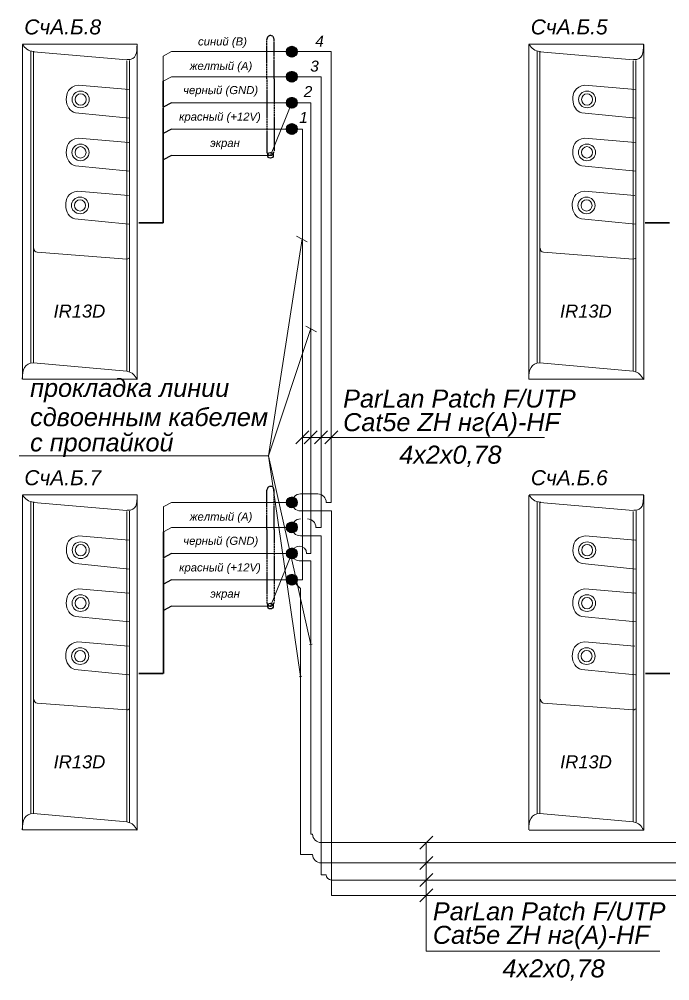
# Model space of a CAD drawing. Header units: millimetres. Extents: x -197802 to 287448, y -91833 to 169529.
# Drawn here: x -76908 to -66333, y 92200 to 107837 of the extents above; entities that cross this region are included whole.
import ezdxf

# ---------------------------------------------------------------- set-up
doc = ezdxf.new("R2010")
doc.units = ezdxf.units.MM
doc.linetypes.add('IMPORT-IMPORT-DASHED', pattern=[19.05, 12.7, -6.35])
doc.layers.add('СКУД', color=7, linetype='Continuous')
doc.styles.get("Standard").update_dxf_attribs({"font": 'arial.ttf'})

msp = doc.modelspace()

# ---------------------------------------------------------------- hatches: boundary and pattern name
at = {"layer": 'СКУД', "lineweight": 18, "true_color": 0x000000}
h = msp.add_hatch(dxfattribs=at)
h.set_pattern_fill('ANGLE', color=18, scale=0.8)
h.set_pattern_definition([(0, (-92939.2615, 143382.137), (0, 5.588), [4.064, -1.524]), (90, (-92939.2615, 143382.137), (-5.588, 3e-16), [4.064, -1.524])])
h.paths.add_polyline_path([(-72564, 107310), (-72477, 107310), (-72390, 107310, -0.999967)])
h.paths.add_polyline_path([(-72477, 107397, -0.414214), (-72390, 107310), (-72477, 107310)])
h.paths.add_polyline_path([(-72477, 107397), (-72477, 107310), (-72564, 107310, -0.414233)])
h = msp.add_hatch(dxfattribs=at)
h.set_pattern_fill('ANGLE', color=18, scale=0.8)
h.set_pattern_definition([(0, (-92939.2615, 142975.892), (0, 5.588), [4.064, -1.524]), (90, (-92939.2615, 142975.892), (-5.588, 3e-16), [4.064, -1.524])])
h.paths.add_polyline_path([(-72564, 106903), (-72477, 106903), (-72390, 106903, -0.999967)])
h.paths.add_polyline_path([(-72477, 106990, -0.414214), (-72390, 106903), (-72477, 106903)])
h.paths.add_polyline_path([(-72477, 106990), (-72477, 106903), (-72564, 106903, -0.414233)])
h = msp.add_hatch(dxfattribs=at)
h.set_pattern_fill('ANGLE', color=18, scale=0.8)
h.set_pattern_definition([(0, (-92939.2615, 142552.125), (0, 5.588), [4.064, -1.524]), (90, (-92939.2615, 142552.125), (-5.588, 3e-16), [4.064, -1.524])])
h.paths.add_polyline_path([(-72564, 106479), (-72477, 106479), (-72390, 106479, -0.999967)])
h.paths.add_polyline_path([(-72477, 106567, -0.414214), (-72390, 106479), (-72477, 106479)])
h.paths.add_polyline_path([(-72477, 106567), (-72477, 106479), (-72564, 106479, -0.414233)])
h = msp.add_hatch(dxfattribs=at)
h.set_pattern_fill('ANGLE', color=18, scale=0.8)
h.set_pattern_definition([(0, (-92939.2615, 142124.5856), (0, 5.588), [4.064, -1.524]), (90, (-92939.2615, 142124.5856), (-5.588, 3e-16), [4.064, -1.524])])
h.paths.add_polyline_path([(-72564, 106052), (-72477, 106052), (-72390, 106052, -0.999967)])
h.paths.add_polyline_path([(-72477, 106139, -0.414214), (-72390, 106052), (-72477, 106052)])
h.paths.add_polyline_path([(-72477, 106139), (-72477, 106052), (-72564, 106052, -0.414233)])
h = msp.add_hatch(dxfattribs=at)
h.set_pattern_fill('ANGLE', color=18, scale=0.8)
h.set_pattern_definition([(0, (-104250.365, 136051.72), (0, 5.588), [4.064, -1.524]), (90, (-104250.365, 136051.72), (-5.588, 3e-16), [4.064, -1.524])])
h.paths.add_polyline_path([(-72563, 99979), (-72476, 99979), (-72389, 99979, -0.999967)])
h.paths.add_polyline_path([(-72476, 100066, -0.414214), (-72389, 99979), (-72476, 99979)])
h.paths.add_polyline_path([(-72476, 100066), (-72476, 99979), (-72563, 99979, -0.414233)])
h = msp.add_hatch(dxfattribs=at)
h.set_pattern_fill('ANGLE', color=18, scale=0.8)
h.set_pattern_definition([(0, (-104250.365, 135645.475), (0, 5.588), [4.064, -1.524]), (90, (-104250.365, 135645.475), (-5.588, 3e-16), [4.064, -1.524])])
h.paths.add_polyline_path([(-72563, 99573), (-72476, 99573), (-72389, 99573, -0.999967)])
h.paths.add_polyline_path([(-72476, 99660, -0.414214), (-72389, 99573), (-72476, 99573)])
h.paths.add_polyline_path([(-72476, 99660), (-72476, 99573), (-72563, 99573, -0.414233)])
h = msp.add_hatch(dxfattribs=at)
h.set_pattern_fill('ANGLE', color=18, scale=0.8)
h.set_pattern_definition([(0, (-104250.365, 135221.708), (0, 5.588), [4.064, -1.524]), (90, (-104250.365, 135221.708), (-5.588, 3e-16), [4.064, -1.524])])
h.paths.add_polyline_path([(-72563, 99149), (-72476, 99149), (-72389, 99149, -0.999967)])
h.paths.add_polyline_path([(-72476, 99236, -0.414214), (-72389, 99149), (-72476, 99149)])
h.paths.add_polyline_path([(-72476, 99236), (-72476, 99149), (-72563, 99149, -0.414233)])
h = msp.add_hatch(dxfattribs=at)
h.set_pattern_fill('ANGLE', color=18, scale=0.8)
h.set_pattern_definition([(0, (-104250.365, 134794.1684), (0, 5.588), [4.064, -1.524]), (90, (-104250.365, 134794.1684), (-5.588, 3e-16), [4.064, -1.524])])
h.paths.add_polyline_path([(-72563, 98722), (-72476, 98722), (-72389, 98722, -0.999967)])
h.paths.add_polyline_path([(-72476, 98809, -0.414214), (-72389, 98722), (-72476, 98722)])
h.paths.add_polyline_path([(-72476, 98809), (-72476, 98722), (-72563, 98722, -0.414233)])

# ---------------------------------------------------------------- linework, layer by layer
at = {"color": 251, "lineweight": 18, "true_color": 0x636466}
for p, q in [((-72402, 104312), (-72227, 104219)), ((-72858, 100735), (-72307, 104264)), ((-72858, 100735), (-72168, 102806)), ((-72251, 102847), (-72076, 102754)), ((-76908, 100735), (-72858, 100735)), ((-72858, 100735), (-72335, 97147)), ((-72858, 100735), (-72168, 97671)), ((-72145, 97675), (-72190, 97666)), ((-72313, 97152), (-72358, 97142))]:
    msp.add_line(p, q, dxfattribs=at)
at = {"layer": 'СКУД', "color": 7, "linetype": 'IMPORT-IMPORT-DASHED'}
for p, q in [((-72884, 107247), (-72884, 107509)), ((-72766, 107244), (-72766, 107506)), ((-72884, 106868), (-72884, 107247)), ((-72766, 106867), (-72766, 107244)), ((-72884, 105847), (-72884, 105687)), ((-72766, 105847), (-72766, 105700)), ((-72766, 105700), (-72766, 105697)), ((-72883, 99917), (-72883, 100179)), ((-72765, 99913), (-72765, 100175)), ((-72883, 99538), (-72883, 99917)), ((-72765, 99537), (-72765, 99913)), ((-72883, 98517), (-72883, 98356)), ((-72765, 98517), (-72765, 98370)), ((-72765, 98370), (-72765, 98367))]:
    msp.add_line(p, q, dxfattribs=at)
at = {"layer": 'СКУД', "color": 5, "lineweight": 18}
for p, q in [((-74433, 107310), (-74566, 107236)), ((-74433, 107310), (-74566, 107236)), ((-72477, 107310), (-74433, 107310)), ((-72477, 107310), (-71835, 107310)), ((-71835, 107310), (-71835, 107106)), ((-71835, 107106), (-71835, 100920)), ((-72338, 100117), (-72056, 100117)), ((-74433, 99979), (-74566, 99906)), ((-72476, 99979), (-74432, 99979)), ((-71918, 99979), (-71835, 99979)), ((-72338, 99842), (-72056, 99842)), ((-71834, 99776), (-71834, 93589)), ((-63601, 93589), (-71834, 93589))]:
    msp.add_line(p, q, dxfattribs=at)
at = {"layer": 'СКУД', "color": 7, "lineweight": 18}
for p, q in [((-74566, 107204), (-74566, 106830)), ((-72477, 106479), (-72826, 105624)), ((-74565, 99874), (-74565, 99500)), ((-72476, 99149), (-72825, 98294))]:
    msp.add_line(p, q, dxfattribs=at)
at = {"layer": 'СКУД', "color": 40, "lineweight": 18, "true_color": 0xf8d731}
for p, q in [((-74433, 106903), (-74566, 106830)), ((-72660, 106903), (-72477, 106903)), ((-74432, 99573), (-74565, 99500)), ((-72659, 99573), (-72476, 99573)), ((-72085, 99573), (-72001, 99573)), ((-72338, 99436), (-72056, 99436)), ((-72056, 99436), (-72001, 99436)), ((-72001, 99436), (-72001, 99431)), ((-72001, 99431), (-72001, 93922)), ((-63768, 93838), (-71834, 93838))]:
    msp.add_line(p, q, dxfattribs=at)
at = {"layer": 'СКУД', "color": 18, "true_color": 0x000000}
for p, q in [((-74433, 106479), (-74566, 106406)), ((-74432, 99149), (-74565, 99076))]:
    msp.add_line(p, q, dxfattribs=at)
at = {"layer": 'СКУД', "color": 18, "lineweight": 18, "true_color": 0x000000}
for p, q in [((-74433, 106479), (-74566, 106406)), ((-72477, 106479), (-74433, 106479)), ((-72200, 101143), (-72412, 100931)), ((-71649, 101037), (-72306, 101037)), ((-72063, 101143), (-72275, 100931)), ((-71896, 101143), (-72108, 100931)), ((-71729, 101143), (-71941, 100931)), ((-71649, 101037), (-70690, 101037)), ((-70690, 101037), (-69278, 101037)), ((-69784, 101037), (-68372, 101037)), ((-74432, 99149), (-74565, 99076)), ((-72476, 99149), (-74432, 99149)), ((-70186, 94554), (-70398, 94342)), ((-70292, 94448), (-70292, 92682)), ((-70186, 94222), (-70398, 94010)), ((-70186, 93944), (-70398, 93732)), ((-70186, 93696), (-70398, 93483)), ((-70292, 92682), (-69773, 92682)), ((-69773, 92682), (-68813, 92682)), ((-68813, 92682), (-67402, 92682)), ((-67907, 92682), (-66496, 92682))]:
    msp.add_line(p, q, dxfattribs=at)
at = {"layer": 'СКУД', "color": 241, "lineweight": 18, "true_color": 0xf7abae}
for p, q in [((-72169, 106338), (-72169, 101254)), ((-72169, 101254), (-72169, 99149)), ((-72169, 99149), (-72236, 99149)), ((-72356, 99029), (-72168, 99029)), ((-72168, 99029), (-72168, 99008)), ((-72168, 99008), (-72168, 94586)), ((-72139, 94586), (-72168, 94586)), ((-72001, 94448), (-71834, 94448)), ((-63935, 94448), (-71918, 94448))]:
    msp.add_line(p, q, dxfattribs=at)
at = {"layer": 'СКУД', "color": 1}
for p, q in [((-74433, 106052), (-74566, 105979)), ((-74432, 98722), (-74565, 98648))]:
    msp.add_line(p, q, dxfattribs=at)
at = {"layer": 'СКУД', "color": 1, "lineweight": 18}
for p, q in [((-72477, 106052), (-72660, 106052)), ((-72477, 106052), (-72306, 106052)), ((-72306, 106052), (-72306, 105911)), ((-72306, 101420), (-72306, 105911)), ((-72306, 98722), (-72306, 101420)), ((-72476, 98722), (-72659, 98722)), ((-72476, 98722), (-72306, 98722)), ((-72335, 98580), (-72335, 94254)), ((-72139, 94254), (-72335, 94254)), ((-64101, 94116), (-72001, 94116))]:
    msp.add_line(p, q, dxfattribs=at)
at = {"layer": 'СКУД', "color": 7}
for p, q in [((-74433, 105624), (-74566, 105551)), ((-74432, 98294), (-74565, 98221))]:
    msp.add_line(p, q, dxfattribs=at)
at = {"layer": 'СКУД', "color": 7, "lineweight": 18}
for points in [[(-74991, 107432), (-76855, 107432)], [(-66758, 107432), (-68622, 107432)], [(-76856, 101988), (-76856, 107421)], [(-76722, 102256), (-76722, 107317)], [(-76678, 102249), (-76678, 107309)], [(-75161, 107178), (-76678, 107309)], [(-74990, 101981), (-74990, 107428)], [(-68623, 101988), (-68623, 107421)], [(-68489, 102256), (-68489, 107317)], [(-68445, 102249), (-68445, 107309)], [(-66928, 107178), (-68445, 107309)], [(-66757, 101981), (-66757, 107428)], [(-75161, 102115), (-75161, 107161)], [(-75117, 102107), (-75117, 107168)], [(-74566, 107236), (-74566, 106774)], [(-66928, 102115), (-66928, 107161)], [(-66883, 102107), (-66883, 107168)], [(-75124, 106694), (-75946, 106765)], [(-66891, 106694), (-67712, 106765)], [(-75117, 106226), (-75994, 106315)], [(-66883, 106226), (-67761, 106315)], [(-75126, 105834), (-75947, 105904)], [(-66893, 105834), (-67714, 105904)], [(-74433, 105624), (-72826, 105624)], [(-75118, 105365), (-75996, 105455)], [(-66885, 105365), (-67763, 105455)], [(-75133, 104971), (-75955, 105042)], [(-66900, 104971), (-67722, 105042)], [(-75126, 104503), (-76003, 104592)], [(-66893, 104503), (-67770, 104592)], [(-75161, 103936), (-76618, 104048)], [(-66928, 103936), (-68385, 104048)], [(-75161, 102115), (-76678, 102249)], [(-66928, 102115), (-68445, 102249)], [(-74991, 101983), (-76855, 101983)], [(-66758, 101983), (-68622, 101983)], [(-76855, 94658), (-76855, 100090)], [(-74990, 100102), (-76854, 100102)], [(-74989, 94650), (-74989, 100098)], [(-68622, 94658), (-68622, 100090)], [(-66757, 100102), (-68621, 100102)], [(-66756, 94650), (-66756, 100098)], [(-76721, 94926), (-76721, 99986)], [(-76677, 94918), (-76677, 99979)], [(-75160, 99847), (-76677, 99979)], [(-68488, 94926), (-68488, 99986)], [(-68444, 94918), (-68444, 99979)], [(-66927, 99847), (-68444, 99979)], [(-75160, 94784), (-75160, 99830)], [(-75115, 94777), (-75115, 99838)], [(-74565, 99906), (-74565, 99444)], [(-66927, 94784), (-66927, 99830)], [(-66882, 94777), (-66882, 99838)], [(-75123, 99364), (-75944, 99435)], [(-66890, 99364), (-67711, 99435)], [(-75115, 98896), (-75993, 98985)], [(-66882, 98896), (-67760, 98985)], [(-75125, 98503), (-75946, 98574)], [(-66892, 98503), (-67713, 98574)], [(-74432, 98294), (-72825, 98294)], [(-75117, 98035), (-75995, 98124)], [(-66884, 98035), (-67761, 98124)], [(-75132, 97641), (-75954, 97712)], [(-66899, 97641), (-67721, 97712)], [(-75125, 97173), (-76002, 97262)], [(-66892, 97173), (-67769, 97262)], [(-75160, 96606), (-76617, 96717)], [(-66927, 96606), (-68384, 96717)], [(-75160, 94784), (-76677, 94918)], [(-66927, 94784), (-68444, 94918)], [(-74990, 94652), (-76854, 94652)], [(-66756, 94650), (-68620, 94650)]]:
    msp.add_lwpolyline(points, dxfattribs=at)
at = {"layer": 'СКУД', "color": 5, "lineweight": 18}
for points in [[(-74433, 107310), (-72660, 107310)], [(-71835, 100920), (-71835, 99979)], [(-74432, 99979), (-72659, 99979)], [(-71918, 99979), (-71835, 99979)], [(-72056, 99842), (-71834, 99842), (-71834, 99776)]]:
    msp.add_lwpolyline(points, dxfattribs=at)
at = {"layer": 'СКУД', "color": 7, "lineweight": 35}
for points in [[(-74566, 106406), (-74566, 106830)], [(-74566, 106395), (-74566, 104526)], [(-74568, 104526), (-74964, 104526)], [(-66335, 104526), (-66731, 104526)], [(-74565, 99076), (-74565, 99500)], [(-74565, 99065), (-74565, 97196)], [(-74567, 97196), (-74963, 97196)], [(-66334, 97196), (-66730, 97196)]]:
    msp.add_lwpolyline(points, dxfattribs=at)
at = {"layer": 'СКУД', "color": 40, "lineweight": 18, "true_color": 0xf8d731}
for points in [[(-74433, 106903), (-72660, 106903)], [(-72477, 106903), (-72001, 106903)], [(-72001, 99573), (-72001, 106903), (-72002, 106903)], [(-74432, 99573), (-72659, 99573)], [(-71918, 93922), (-72001, 93922)]]:
    msp.add_lwpolyline(points, dxfattribs=at)
at = {"layer": 'СКУД', "color": 7, "linetype": 'IMPORT-IMPORT-DASHED'}
for points in [[(-72884, 106868), (-72884, 105847)], [(-72766, 106867), (-72766, 105847)], [(-72883, 99538), (-72883, 98517)], [(-72765, 99537), (-72765, 98517)]]:
    msp.add_lwpolyline(points, dxfattribs=at)
at = {"layer": 'СКУД', "color": 18, "lineweight": 18, "true_color": 0x000000}
for points in [[(-74433, 106479), (-72660, 106479)], [(-74432, 99149), (-72659, 99149)]]:
    msp.add_lwpolyline(points, dxfattribs=at)
at = {"layer": 'СКУД', "color": 241, "lineweight": 18, "true_color": 0xf7abae}
msp.add_lwpolyline([(-72477, 106479), (-72169, 106479), (-72169, 106338)], dxfattribs=at)
at = {"layer": 'СКУД', "color": 1, "lineweight": 18}
for points in [[(-74433, 106052), (-72660, 106052)], [(-74432, 98722), (-72659, 98722)], [(-72476, 98722), (-72335, 98580)]]:
    msp.add_lwpolyline(points, dxfattribs=at)
at = {"layer": 'СКУД', "color": 18, "true_color": 0x000000}
for centre in [(-72477, 107310), (-72477, 106903), (-72477, 106479), (-72477, 106052), (-72476, 99979), (-72476, 99573), (-72476, 99149), (-72476, 98722)]:
    msp.add_circle(centre, 87.1, dxfattribs=at)
at = {"layer": 'СКУД', "color": 7, "lineweight": 18}
for centre in [(-72477, 107310), (-72477, 106903), (-72477, 106479), (-72477, 106052), (-72476, 99979), (-72476, 99573), (-72476, 99149), (-72476, 98722)]:
    msp.add_circle(centre, 29.7, dxfattribs=at)
at = {"layer": 'СКУД'}
for centre in [(-72826, 105624), (-72825, 98294)]:
    msp.add_circle(centre, 46.6, dxfattribs=at)
at = {"layer": 'СКУД', "color": 5, "lineweight": 18}
for centre, start, end in [((-72338, 99979), 90, 180), ((-72056, 99979), 0, 90), ((-72338, 99980), 180, 270)]:
    msp.add_arc(centre, 138, start, end, dxfattribs=at)
at = {"layer": 'СКУД', "color": 40, "lineweight": 18, "true_color": 0xf8d731}
for centre, radius, start, end in [((-72338, 99573), 138, 90, 180), ((-72223, 99573), 138, 0, 90), ((-72338, 99574), 138, 180, 270), ((-71834, 93922), 83.4, 180, 270)]:
    msp.add_arc(centre, radius, start, end, dxfattribs=at)
at = {"layer": 'СКУД', "color": 241, "lineweight": 18, "true_color": 0xf7abae}
for centre, radius, start, end in [((-72356, 99149), 120, 0, 180), ((-72356, 99149), 120, 180, 270), ((-72001, 94586), 138, 180, 270)]:
    msp.add_arc(centre, radius, start, end, dxfattribs=at)
at = {"layer": 'СКУД', "color": 1, "lineweight": 18}
msp.add_arc((-72001, 94254), 138, 180, 270, dxfattribs=at)
at = {"layer": 'СКУД', "color": 7, "linetype": 'IMPORT-IMPORT-DASHED'}
for points in [[(-72766, 107506), (-72765, 107594), (-72878, 107591), (-72884, 107509)], [(-72884, 105687), (-72882, 105601), (-72772, 105606), (-72766, 105687)], [(-72765, 100175), (-72764, 100264), (-72876, 100260), (-72883, 100179)], [(-72883, 98356), (-72881, 98271), (-72771, 98275), (-72765, 98356)]]:
    msp.add_open_spline(points, degree=3, dxfattribs=at)
at = {"layer": 'СКУД', "color": 7, "lineweight": 18}
for points in [[(-76855, 107432), (-76808, 107363), (-76771, 107323), (-76667, 107311)], [(-68622, 107432), (-68575, 107363), (-68538, 107323), (-68434, 107311)], [(-74994, 107430), (-74994, 107293), (-75001, 107174), (-75154, 107181)], [(-66761, 107430), (-66761, 107293), (-66768, 107174), (-66921, 107181)], [(-76143, 106531), (-76143, 106638), (-76113, 106739), (-75946, 106765)], [(-67909, 106531), (-67909, 106638), (-67880, 106739), (-67712, 106765)], [(-76143, 106531), (-76143, 106428), (-76083, 106330), (-75994, 106315)], [(-67909, 106531), (-67909, 106428), (-67850, 106330), (-67761, 106315)], [(-76144, 105670), (-76144, 105777), (-76115, 105878), (-75947, 105904)], [(-67911, 105670), (-67911, 105777), (-67882, 105878), (-67714, 105904)], [(-76144, 105670), (-76144, 105567), (-76085, 105469), (-75996, 105455)], [(-67911, 105670), (-67911, 105567), (-67852, 105469), (-67763, 105455)], [(-76152, 104808), (-76152, 104915), (-76122, 105016), (-75955, 105042)], [(-67919, 104808), (-67919, 104915), (-67889, 105016), (-67722, 105042)], [(-76152, 104808), (-76152, 104705), (-76092, 104607), (-76003, 104592)], [(-67919, 104808), (-67919, 104705), (-67859, 104607), (-67770, 104592)], [(-76670, 104107), (-76670, 104074), (-76647, 104048), (-76618, 104048)], [(-68437, 104107), (-68437, 104074), (-68414, 104048), (-68385, 104048)], [(-75117, 103966), (-75117, 103949), (-75137, 103936), (-75161, 103936)], [(-66883, 103966), (-66883, 103949), (-66903, 103936), (-66928, 103936)], [(-76860, 101985), (-76860, 102137), (-76819, 102252), (-76678, 102249)], [(-74990, 101981), (-75042, 102055), (-75057, 102089), (-75161, 102115)], [(-68627, 101985), (-68627, 102137), (-68586, 102252), (-68445, 102249)], [(-66757, 101981), (-66809, 102055), (-66824, 102089), (-66928, 102115)], [(-76854, 100102), (-76807, 100033), (-76770, 99992), (-76666, 99981)], [(-74993, 100100), (-74993, 99962), (-75000, 99843), (-75153, 99851)], [(-68621, 100102), (-68574, 100033), (-68536, 99992), (-68432, 99981)], [(-66760, 100100), (-66760, 99962), (-66767, 99843), (-66919, 99851)], [(-76141, 99200), (-76141, 99307), (-76112, 99409), (-75944, 99435)], [(-67908, 99200), (-67908, 99307), (-67878, 99409), (-67711, 99435)], [(-76141, 99200), (-76141, 99098), (-76082, 99000), (-75993, 98985)], [(-67908, 99200), (-67908, 99098), (-67849, 99000), (-67760, 98985)], [(-76143, 98340), (-76143, 98447), (-76114, 98548), (-75946, 98574)], [(-67910, 98340), (-67910, 98447), (-67880, 98548), (-67713, 98574)], [(-76143, 98340), (-76143, 98237), (-76084, 98139), (-75995, 98124)], [(-67910, 98340), (-67910, 98237), (-67851, 98139), (-67761, 98124)], [(-76151, 97477), (-76151, 97584), (-76121, 97686), (-75954, 97712)], [(-67918, 97477), (-67918, 97584), (-67888, 97686), (-67721, 97712)], [(-76151, 97477), (-76151, 97375), (-76091, 97277), (-76002, 97262)], [(-67918, 97477), (-67918, 97375), (-67858, 97277), (-67769, 97262)], [(-76669, 96777), (-76669, 96744), (-76646, 96717), (-76617, 96717)], [(-68436, 96777), (-68436, 96744), (-68413, 96717), (-68384, 96717)], [(-75115, 96635), (-75115, 96619), (-75135, 96606), (-75160, 96606)], [(-66882, 96635), (-66882, 96619), (-66902, 96606), (-66927, 96606)], [(-76859, 94654), (-76859, 94806), (-76818, 94922), (-76677, 94918)], [(-68626, 94654), (-68626, 94806), (-68585, 94922), (-68444, 94918)], [(-74989, 94650), (-75041, 94725), (-75056, 94758), (-75160, 94784)], [(-66756, 94650), (-66808, 94725), (-66823, 94758), (-66927, 94784)]]:
    msp.add_open_spline(points, degree=3, dxfattribs=at)
for points in [[(-76050, 106533), (-76050, 106458), (-75987, 106397), (-75910, 106397), (-75833, 106397), (-75771, 106458), (-75771, 106533), (-75771, 106608), (-75833, 106668), (-75910, 106668), (-75987, 106668), (-76050, 106608), (-76050, 106533)], [(-67816, 106533), (-67816, 106458), (-67754, 106397), (-67677, 106397), (-67600, 106397), (-67538, 106458), (-67538, 106533), (-67538, 106608), (-67600, 106668), (-67677, 106668), (-67754, 106668), (-67816, 106608), (-67816, 106533)], [(-75999, 106533), (-75999, 106481), (-75959, 106440), (-75910, 106440), (-75861, 106440), (-75821, 106481), (-75821, 106533), (-75821, 106584), (-75861, 106626), (-75910, 106626), (-75959, 106626), (-75999, 106584), (-75999, 106533)], [(-67766, 106533), (-67766, 106481), (-67726, 106440), (-67677, 106440), (-67628, 106440), (-67588, 106481), (-67588, 106533), (-67588, 106584), (-67628, 106626), (-67677, 106626), (-67726, 106626), (-67766, 106584), (-67766, 106533)], [(-76051, 105672), (-76051, 105597), (-75989, 105536), (-75912, 105536), (-75835, 105536), (-75773, 105597), (-75773, 105672), (-75773, 105747), (-75835, 105808), (-75912, 105808), (-75989, 105808), (-76051, 105747), (-76051, 105672)], [(-76001, 105672), (-76001, 105621), (-75961, 105579), (-75912, 105579), (-75863, 105579), (-75823, 105621), (-75823, 105672), (-75823, 105723), (-75863, 105765), (-75912, 105765), (-75961, 105765), (-76001, 105723), (-76001, 105672)], [(-67818, 105672), (-67818, 105597), (-67756, 105536), (-67679, 105536), (-67602, 105536), (-67540, 105597), (-67540, 105672), (-67540, 105747), (-67602, 105808), (-67679, 105808), (-67756, 105808), (-67818, 105747), (-67818, 105672)], [(-67768, 105672), (-67768, 105621), (-67728, 105579), (-67679, 105579), (-67630, 105579), (-67590, 105621), (-67590, 105672), (-67590, 105723), (-67630, 105765), (-67679, 105765), (-67728, 105765), (-67768, 105723), (-67768, 105672)], [(-76059, 104810), (-76059, 104735), (-75996, 104674), (-75920, 104674), (-75842, 104674), (-75780, 104735), (-75780, 104810), (-75780, 104885), (-75842, 104945), (-75920, 104945), (-75996, 104945), (-76059, 104885), (-76059, 104810)], [(-67826, 104810), (-67826, 104735), (-67763, 104674), (-67686, 104674), (-67609, 104674), (-67547, 104735), (-67547, 104810), (-67547, 104885), (-67609, 104945), (-67686, 104945), (-67763, 104945), (-67826, 104885), (-67826, 104810)], [(-76009, 104810), (-76009, 104758), (-75969, 104717), (-75920, 104717), (-75870, 104717), (-75830, 104758), (-75830, 104810), (-75830, 104861), (-75870, 104903), (-75920, 104903), (-75969, 104903), (-76009, 104861), (-76009, 104810)], [(-67776, 104810), (-67776, 104758), (-67736, 104717), (-67686, 104717), (-67637, 104717), (-67597, 104758), (-67597, 104810), (-67597, 104861), (-67637, 104903), (-67686, 104903), (-67736, 104903), (-67776, 104861), (-67776, 104810)], [(-76048, 99202), (-76048, 99127), (-75986, 99067), (-75909, 99067), (-75832, 99067), (-75770, 99127), (-75770, 99202), (-75770, 99277), (-75832, 99338), (-75909, 99338), (-75986, 99338), (-76048, 99277), (-76048, 99202)], [(-67815, 99202), (-67815, 99127), (-67753, 99067), (-67676, 99067), (-67599, 99067), (-67537, 99127), (-67537, 99202), (-67537, 99277), (-67599, 99338), (-67676, 99338), (-67753, 99338), (-67815, 99277), (-67815, 99202)], [(-75998, 99202), (-75998, 99151), (-75958, 99109), (-75909, 99109), (-75860, 99109), (-75820, 99151), (-75820, 99202), (-75820, 99254), (-75860, 99295), (-75909, 99295), (-75958, 99295), (-75998, 99254), (-75998, 99202)], [(-67765, 99202), (-67765, 99151), (-67725, 99109), (-67676, 99109), (-67627, 99109), (-67587, 99151), (-67587, 99202), (-67587, 99254), (-67627, 99295), (-67676, 99295), (-67725, 99295), (-67765, 99254), (-67765, 99202)], [(-76050, 98342), (-76050, 98267), (-75988, 98206), (-75911, 98206), (-75834, 98206), (-75772, 98267), (-75772, 98342), (-75772, 98417), (-75834, 98477), (-75911, 98477), (-75988, 98477), (-76050, 98417), (-76050, 98342)], [(-76000, 98342), (-76000, 98290), (-75960, 98249), (-75911, 98249), (-75862, 98249), (-75822, 98290), (-75822, 98342), (-75822, 98393), (-75862, 98435), (-75911, 98435), (-75960, 98435), (-76000, 98393), (-76000, 98342)], [(-67817, 98342), (-67817, 98267), (-67755, 98206), (-67678, 98206), (-67601, 98206), (-67538, 98267), (-67538, 98342), (-67538, 98417), (-67601, 98477), (-67678, 98477), (-67755, 98477), (-67817, 98417), (-67817, 98342)], [(-67767, 98342), (-67767, 98290), (-67727, 98249), (-67678, 98249), (-67628, 98249), (-67589, 98290), (-67589, 98342), (-67589, 98393), (-67628, 98435), (-67678, 98435), (-67727, 98435), (-67767, 98393), (-67767, 98342)], [(-76058, 97479), (-76058, 97404), (-75995, 97344), (-75918, 97344), (-75841, 97344), (-75779, 97404), (-75779, 97479), (-75779, 97554), (-75841, 97615), (-75918, 97615), (-75995, 97615), (-76058, 97554), (-76058, 97479)], [(-67825, 97479), (-67825, 97404), (-67762, 97344), (-67685, 97344), (-67608, 97344), (-67546, 97404), (-67546, 97479), (-67546, 97554), (-67608, 97615), (-67685, 97615), (-67762, 97615), (-67825, 97554), (-67825, 97479)], [(-76008, 97479), (-76008, 97428), (-75968, 97386), (-75918, 97386), (-75869, 97386), (-75829, 97428), (-75829, 97479), (-75829, 97531), (-75869, 97572), (-75918, 97572), (-75968, 97572), (-76008, 97531), (-76008, 97479)], [(-67774, 97479), (-67774, 97428), (-67734, 97386), (-67685, 97386), (-67636, 97386), (-67596, 97428), (-67596, 97479), (-67596, 97531), (-67636, 97572), (-67685, 97572), (-67734, 97572), (-67774, 97531), (-67774, 97479)]]:
    msp.add_open_spline(points, degree=3, knots=[0, 0, 0, 0, 1, 1, 1, 2, 2, 2, 3, 3, 3, 4, 4, 4, 4], dxfattribs=at)

# ---------------------------------------------------------------- texts
at = {"layer": 'СКУД', "color": 7}
for s, insert, char_height, attachment_point in [('{\\fArial|b0|i1|c204|p34;СчА.Б.8}', (-75577, 107587), 243.74, 9), ('{\\fArial|b0|i1|c204|p34;СчА.Б.5}', (-67344, 107587), 243.74, 9), ('\\fArial|b0|i1|c0|p34;\\W1;синий (B)', (-73207, 107371), 131.44, 9), ('\\fArial|b0|i1|c0|p34;\\W1;4', (-72096, 107392), 178.65, 7), ('\\fArial|b0|i1|c0|p34;\\W1;желтый (A)', (-73120, 106973), 131.44, 9), ('\\fArial|b0|i1|c0|p34;\\W1;3', (-72178, 106983), 178.65, 7), ('\\fArial|b0|i1|c0|p34;\\W1;черный (GND)', (-73025, 106580), 131.44, 9), ('\\fArial|b0|i1|c0|p34;\\W1;2', (-72283, 106572), 178.65, 7), ('\\fArial|b0|i1|c0|p34;\\W1;красный (+12V)', (-72982, 106148), 131.44, 9), ('\\fArial|b0|i1|c0|p34;\\W1;1', (-72356, 106151), 178.65, 7), ('{\\fArial|b0|i1|c204|p34;экран}', (-73323, 105720), 131.44, 9), ('{\\fArial|b0|i1|c204|p34;IR13D}', (-75510, 102982), 212.33, 9), ('{\\fArial|b0|i1|c204|p34;IR13D}', (-67277, 102982), 212.33, 9), ('{\\fArial|b0|i1|c204|p34;прокладка линии }', (-76731, 101607), 293.39, 7), ('{\\fArial|b0|i1|c204|p34;ParLan Patch F/UTP }', (-71643, 101518), 293.39, 7), ('{\\fArial|b0|i1|c204|p34;сдвоенным кабелем}', (-76731, 101217), 293.39, 7), ('{\\fArial|b0|i1|c204|p34;Cat5e ZH нг(А)-HF}', (-71643, 101050), 293.39, 7), ('{\\fArial|b0|i1|c204|p34;с пропайкой}', (-76731, 100720), 293.39, 7), ('{\\fArial|b0|i1|c204|p34;4х2х0,78}', (-70731, 100555), 293.39, 7), ('{\\fArial|b0|i1|c204|p34;СчА.Б.7}', (-75576, 100256), 243.74, 9), ('{\\fArial|b0|i1|c204|p34;СчА.Б.6}', (-67342, 100256), 243.74, 9), ('\\fArial|b0|i1|c0|p34;\\W1;желтый (A)', (-73119, 99643), 131.44, 9), ('\\fArial|b0|i1|c0|p34;\\W1;черный (GND)', (-73023, 99250), 131.44, 9), ('\\fArial|b0|i1|c0|p34;\\W1;красный (+12V)', (-72981, 98817), 131.44, 9), ('{\\fArial|b0|i1|c204|p34;экран}', (-73322, 98390), 131.44, 9), ('{\\fArial|b0|i1|c204|p34;IR13D}', (-67275, 95651), 212.33, 9), ('{\\fArial|b0|i1|c204|p34;ParLan Patch F/UTP }', (-70184, 93179), 293.39, 7), ('{\\fArial|b0|i1|c204|p34;Cat5e ZH нг(А)-HF}', (-70184, 92712), 293.39, 7), ('{\\fArial|b0|i1|c204|p34;4х2х0,78}', (-69053, 92200), 293.39, 7)]:
    msp.add_mtext(s, dxfattribs=dict(at, insert=insert, char_height=char_height, attachment_point=attachment_point))
at = {"layer": 'СКУД', "color": 7, "lineweight": 18, "insert": (-75509, 95651), "char_height": 212.33, "attachment_point": 9}
msp.add_mtext('{\\fArial|b0|i1|c204|p34;IR13D}', dxfattribs=at)

doc.saveas('drawing.dxf')
